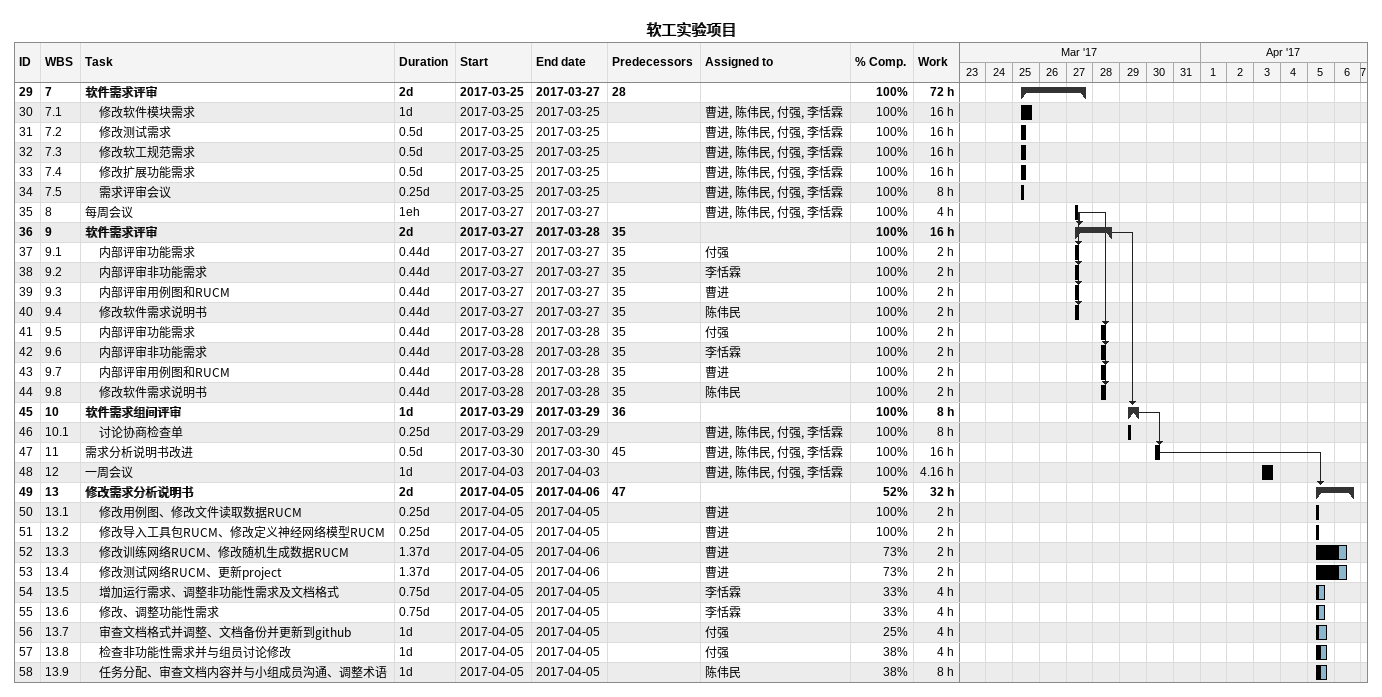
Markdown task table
软工实验项目

| ID | WBS | Task | Duration | Start | Finish | Predecessors | Resources | % complete | Work (h) |
|---|---|---|---|---|---|---|---|---|---|
| 29 | 7 | **软件需求评审** | 2d | 2017-03-25 | 2017-03-27 | 28 |  | 100 | 72 |
| 30 | 7.1 | 修改软件模块需求 | 1d | 2017-03-25 | 2017-03-25 |  | 曹进, 陈伟民, 付强, 李恬霖 | 100 | 16 |
| 31 | 7.2 | 修改测试需求 | 0.5d | 2017-03-25 | 2017-03-25 |  | 曹进, 陈伟民, 付强, 李恬霖 | 100 | 16 |
| 32 | 7.3 | 修改软工规范需求 | 0.5d | 2017-03-25 | 2017-03-25 |  | 曹进, 陈伟民, 付强, 李恬霖 | 100 | 16 |
| 33 | 7.4 | 修改扩展功能需求 | 0.5d | 2017-03-25 | 2017-03-25 |  | 曹进, 陈伟民, 付强, 李恬霖 | 100 | 16 |
| 34 | 7.5 | 需求评审会议 | 0.25d | 2017-03-25 | 2017-03-25 |  | 曹进, 陈伟民, 付强, 李恬霖 | 100 | 8 |
| 35 | 8 | 每周会议 | 1eh | 2017-03-27 | 2017-03-27 |  | 曹进, 陈伟民, 付强, 李恬霖 | 100 | 4 |
| 36 | 9 | **软件需求评审** | 2d | 2017-03-27 | 2017-03-28 | 35 |  | 100 | 16 |
| 37 | 9.1 | 内部评审功能需求 | 0.44d | 2017-03-27 | 2017-03-27 | 35 | 付强 | 100 | 2 |
| 38 | 9.2 | 内部评审非功能需求 | 0.44d | 2017-03-27 | 2017-03-27 | 35 | 李恬霖 | 100 | 2 |
| 39 | 9.3 | 内部评审用例图和RUCM | 0.44d | 2017-03-27 | 2017-03-27 | 35 | 曹进 | 100 | 2 |
| 40 | 9.4 | 修改软件需求说明书 | 0.44d | 2017-03-27 | 2017-03-27 | 35 | 陈伟民 | 100 | 2 |
| 41 | 9.5 | 内部评审功能需求 | 0.44d | 2017-03-28 | 2017-03-28 | 35 | 付强 | 100 | 2 |
| 42 | 9.6 | 内部评审非功能需求 | 0.44d | 2017-03-28 | 2017-03-28 | 35 | 李恬霖 | 100 | 2 |
| 43 | 9.7 | 内部评审用例图和RUCM | 0.44d | 2017-03-28 | 2017-03-28 | 35 | 曹进 | 100 | 2 |
| 44 | 9.8 | 修改软件需求说明书 | 0.44d | 2017-03-28 | 2017-03-28 | 35 | 陈伟民 | 100 | 2 |
| 45 | 10 | **软件需求组间评审** | 1d | 2017-03-29 | 2017-03-29 | 36 |  | 100 | 8 |
| 46 | 10.1 | 讨论协商检查单 | 0.25d | 2017-03-29 | 2017-03-29 |  | 曹进, 陈伟民, 付强, 李恬霖 | 100 | 8 |
| 47 | 11 | 需求分析说明书改进 | 0.5d | 2017-03-30 | 2017-03-30 | 45 | 曹进, 陈伟民, 付强, 李恬霖 | 100 | 16 |
| 48 | 12 | 一周会议 | 1d | 2017-04-03 | 2017-04-03 |  | 曹进, 陈伟民, 付强, 李恬霖 | 100 | 4.16 |
| 49 | 13 | **修改需求分析说明书** | 2d | 2017-04-05 | 2017-04-06 | 47 |  | 52 | 32 |
| 50 | 13.1 | 修改用例图、修改文件读取数据RUCM | 0.25d | 2017-04-05 | 2017-04-05 |  | 曹进 | 100 | 2 |
| 51 | 13.2 | 修改导入工具包RUCM、修改定义神经网络模型RUCM | 0.25d | 2017-04-05 | 2017-04-05 |  | 曹进 | 100 | 2 |
| 52 | 13.3 | 修改训练网络RUCM、修改随机生成数据RUCM | 1.37d | 2017-04-05 | 2017-04-06 |  | 曹进 | 73 | 2 |
| 53 | 13.4 | 修改测试网络RUCM、更新project | 1.37d | 2017-04-05 | 2017-04-06 |  | 曹进 | 73 | 2 |
| 54 | 13.5 | 增加运行需求、调整非功能性需求及文档格式 | 0.75d | 2017-04-05 | 2017-04-05 |  | 李恬霖 | 33 | 4 |
| 55 | 13.6 | 修改、调整功能性需求 | 0.75d | 2017-04-05 | 2017-04-05 |  | 李恬霖 | 33 | 4 |
| 56 | 13.7 | 审查文档格式并调整、文档备份并更新到github | 1d | 2017-04-05 | 2017-04-05 |  | 付强 | 25 | 4 |
| 57 | 13.8 | 检查非功能性需求并与组员讨论修改 | 1d | 2017-04-05 | 2017-04-05 |  | 付强 | 38 | 4 |
| 58 | 13.9 | 任务分配、审查文档内容并与小组成员沟通、调整术语 | 1d | 2017-04-05 | 2017-04-05 |  | 陈伟民 | 38 | 8 |
